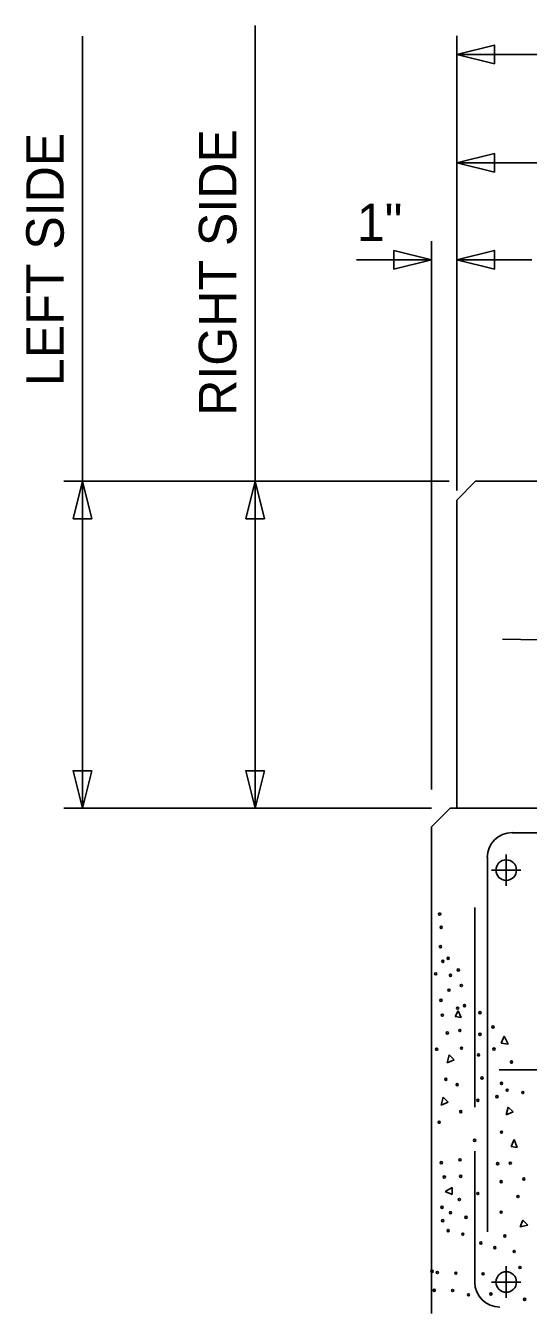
# Model space of a CAD drawing. Extents: x -60 to 66, y -3 to 77.
# Drawn here: x -52.256 to -50.58, y 14.471 to 18.748 of the extents above; entities that cross this region are included whole.
import ezdxf

# ---------------------------------------------------------------- set-up
doc = ezdxf.new("R2010")
doc.units = 0
for name, color, linetype in [('Auto Dimensioning CELL', 7, 'Continuous'), ('Dimension Lines CELL', 7, 'Continuous'), ('Rebar Lines CELL', 7, 'Continuous'), ('Sup Concrete Slab Lines CELL', 7, 'Continuous'), ('Sup Cored Slab Unit CELL', 7, 'Continuous'), ('User Information Notes CELL', 7, 'Continuous')]:
    doc.layers.add(name, color=color, linetype=linetype)

msp = doc.modelspace()

# ---------------------------------------------------------------- linework, layer by layer
at = {"layer": 'Auto Dimensioning CELL'}
for p, q in [((-51.4909, 16.1367), (-51.4909, 18.7481)), ((-52.0668, 16.1367), (-52.0668, 18.7126)), ((-50.8179, 17.1967), (-50.8179, 18.7143)), ((-50.8179, 18.6518), (-44.0267, 18.6518)), ((-50.8179, 17.1967), (-50.8179, 18.3525)), ((-50.8179, 18.29), (-49.5274, 18.29)), ((-50.9029, 16.1992), (-50.9029, 18.0292)), ((-50.8179, 17.2274), (-50.8179, 18.0292)), ((-51.1529, 17.9667), (-50.9029, 17.9667)), ((-50.5679, 17.9667), (-50.8179, 17.9667)), ((-50.8439, 17.2274), (-52.1293, 17.2274)), ((-50.8439, 17.2274), (-51.5534, 17.2274)), ((-50.9029, 16.1367), (-52.1293, 16.1367)), ((-50.9029, 16.1367), (-51.5534, 16.1367))]:
    msp.add_line(p, q, dxfattribs=at)
for points in [[(-50.6929, 18.6206), (-50.8179, 18.6518), (-50.6929, 18.6831)], [(-50.6929, 18.2588), (-50.8179, 18.29), (-50.6929, 18.3213)], [(-51.0279, 17.998), (-50.9029, 17.9667), (-51.0279, 17.9355)], [(-50.6929, 17.9355), (-50.8179, 17.9667), (-50.6929, 17.998)], [(-52.0981, 17.1024), (-52.0668, 17.2274), (-52.0356, 17.1024)], [(-51.5222, 17.1024), (-51.4909, 17.2274), (-51.4597, 17.1024)], [(-52.0356, 16.2617), (-52.0668, 16.1367), (-52.0981, 16.2617)], [(-51.4597, 16.2617), (-51.4909, 16.1367), (-51.5222, 16.2617)]]:
    msp.add_lwpolyline(points, close=True, dxfattribs=at)
at = {"layer": 'Dimension Lines CELL'}
for p, q in [((-50.6533, 15.93), (-50.6533, 15.9825)), ((-50.6533, 15.9825), (-50.6533, 15.93)), ((-50.7026, 15.93), (-50.6533, 15.93)), ((-50.6533, 15.93), (-50.6041, 15.93)), ((-50.6041, 15.93), (-50.6533, 15.93)), ((-50.6533, 15.93), (-50.6533, 15.8775)), ((-50.6533, 15.8775), (-50.6533, 15.93)), ((-50.2169, 15.2639), (-50.6767, 15.2639)), ((-50.6533, 14.5552), (-50.6533, 14.6077)), ((-50.6533, 14.6077), (-50.6533, 14.5552)), ((-50.7026, 14.5552), (-50.6533, 14.5552)), ((-50.6533, 14.5552), (-50.6041, 14.5552)), ((-50.6041, 14.5552), (-50.6533, 14.5552)), ((-50.6533, 14.5552), (-50.6533, 14.5027)), ((-50.6533, 14.5027), (-50.6533, 14.5552))]:
    msp.add_line(p, q, dxfattribs=at)
at = {"layer": 'Rebar Lines CELL'}
for p, q in [((-45.2717, 16.5851), (-50.6654, 16.701)), ((-48.176, 16.0547), (-50.6336, 16.0547)), ((-50.7157, 15.9727), (-50.7157, 14.7225)), ((-50.7583, 15.8054), (-50.7583, 15.1392)), ((-50.7583, 14.9916), (-50.7583, 14.5552))]:
    msp.add_line(p, q, dxfattribs=at)
for centre in [(-50.6534, 15.93), (-50.6534, 14.5552)]:
    msp.add_circle(centre, 0.0343, dxfattribs=at)
for centre, start, end in [((-50.6334, 15.9719), 90, 180), ((-50.6749, 14.5548), 180, 270)]:
    msp.add_arc(centre, 0.0833, start, end, dxfattribs=at)
at = {"layer": 'Sup Concrete Slab Lines CELL'}
for p, q in [((-50.8179, 17.1649), (-50.7554, 17.2274)), ((-49.5887, 17.2274), (-50.7554, 17.2274)), ((-50.8179, 17.1649), (-50.8179, 16.1367))]:
    msp.add_line(p, q, dxfattribs=at)
at = {"layer": 'Sup Cored Slab Unit CELL'}
for p, q in [((-50.9027, 16.1367), (-51.0693, 16.1367)), ((-50.8404, 16.1367), (-50.9027, 16.0744)), ((-49.4032, 16.1367), (-50.8404, 16.1367)), ((-50.9027, 16.0744), (-50.9027, 14.4502)), ((-50.8239, 15.4411), (-50.8141, 15.4608)), ((-50.8141, 15.4608), (-50.8042, 15.4379)), ((-50.8042, 15.4379), (-50.8239, 15.4411)), ((-50.6698, 15.3525), (-50.6599, 15.3755)), ((-50.6599, 15.3755), (-50.6467, 15.3492)), ((-50.8502, 15.2869), (-50.8436, 15.3132)), ((-50.8436, 15.3132), (-50.8273, 15.2967)), ((-50.6467, 15.3492), (-50.6698, 15.3525)), ((-50.8273, 15.2967), (-50.8502, 15.2869)), ((-50.8699, 15.1458), (-50.8633, 15.172)), ((-50.8469, 15.1557), (-50.8699, 15.1458)), ((-50.8633, 15.172), (-50.8469, 15.1557)), ((-50.6533, 15.113), (-50.6467, 15.1392)), ((-50.6304, 15.1229), (-50.6533, 15.113)), ((-50.6467, 15.1392), (-50.6304, 15.1229)), ((-50.6369, 15.008), (-50.6271, 15.031)), ((-50.6271, 15.031), (-50.6173, 15.0047)), ((-50.6173, 15.0047), (-50.6369, 15.008)), ((-50.8567, 14.857), (-50.8338, 14.8702)), ((-50.8338, 14.8472), (-50.8567, 14.857)), ((-50.8338, 14.8702), (-50.8338, 14.8472)), ((-50.6074, 14.7389), (-50.5976, 14.7619)), ((-50.5976, 14.7619), (-50.5811, 14.7455)), ((-50.5811, 14.7455), (-50.6074, 14.7389))]:
    msp.add_line(p, q, dxfattribs=at)
for centre in [(-50.8754, 15.7831), (-50.8702, 15.7391), (-50.8728, 15.6743), (-50.865, 15.6252), (-50.8469, 15.6355), (-50.8884, 15.5838), (-50.8391, 15.5786), (-50.8132, 15.5967), (-50.8443, 15.5294), (-50.8029, 15.5449), (-50.8712, 15.4953), (-50.8664, 15.4456), (-50.8156, 15.4693), (-50.7926, 15.4776), (-50.7411, 15.4539), (-50.6973, 15.4066), (-50.8499, 15.3865), (-50.8081, 15.3948), (-50.7411, 15.3818), (-50.8854, 15.3321), (-50.8026, 15.3357), (-50.7458, 15.3132), (-50.6942, 15.3326), (-50.6359, 15.2896), (-50.8546, 15.2316), (-50.734, 15.2363), (-50.8168, 15.2138), (-50.669, 15.2186), (-50.6502, 15.1954), (-50.5981, 15.1878), (-50.7482, 15.1618), (-50.6844, 15.1737), (-50.805, 15.124), (-50.8771, 15.0885), (-50.669, 15.0554), (-50.7589, 15.0282), (-50.87, 14.9537), (-50.8074, 14.9632), (-50.682, 14.9502), (-50.6398, 14.9521), (-50.8599, 14.9055), (-50.8055, 14.9081), (-50.6701, 14.8899), (-50.5945, 14.8993), (-50.7482, 14.8508), (-50.6139, 14.8408), (-50.8676, 14.8045), (-50.8097, 14.8307), (-50.8653, 14.7598), (-50.8391, 14.7864), (-50.7873, 14.7709), (-50.6701, 14.7882), (-50.8469, 14.7269), (-50.7979, 14.7148), (-50.7382, 14.6855), (-50.6915, 14.6699), (-50.658, 14.7087), (-50.6269, 14.657), (-50.9007, 14.5907), (-50.8831, 14.5871), (-50.8215, 14.5848), (-50.7305, 14.5824), (-50.6075, 14.6037), (-50.8935, 14.5276), (-50.8321, 14.5268), (-50.779, 14.5127), (-50.7045, 14.515), (-50.5921, 14.4973)]:
    msp.add_circle(centre, 0.00364, dxfattribs=at)
at = {"layer": 'User Information Notes CELL'}
msp.add_line((-50.9027, 16.1367), (-50.9027, 16.1367), dxfattribs=at)
msp.add_line((-50.9027, 16.1367), (-50.9027, 16.1367), dxfattribs=at)

# ---------------------------------------------------------------- texts
at = {"layer": 'Auto Dimensioning CELL'}
for s, p in [('RIGHT SIDE', (-51.5534, 17.4459)), ('LEFT SIDE', (-52.1293, 17.5453))]:
    msp.add_text(s, height=0.125, rotation=90, dxfattribs=at).set_placement(p)
msp.add_text('1"', height=0.125, dxfattribs=at).set_placement((-51.1519, 18.0292))

doc.saveas('drawing.dxf')
